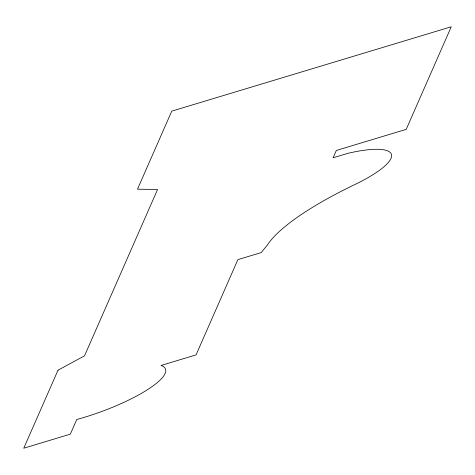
<?xml version="1.0" encoding="UTF-8"?>
<svg xmlns="http://www.w3.org/2000/svg" width="475" height="475" viewBox="0 0 475 475"><rect width="100%" height="100%" fill="white"/><g stroke="black" fill="none" stroke-linecap="round" stroke-linejoin="round"><path stroke-width="0.71" d="M58.015 370.185L23.75 448.222L70.336 434.162L76.766 419.508A76.101 18.151 -19.9 0 0 147.695 389.553A76.101 18.151 -19.9 0 0 161.12 365.435L196.056 354.89L237.886 259.629L261.179 252.599L267.443 244.963A182.572 43.552 -19.9 0 1 356.802 183.593A73.263 17.474 -19.9 0 0 391.459 154.464A73.263 17.474 -19.9 0 0 347.979 153.3L333.112 157.783L336.33 150.456L406.208 129.366L451.25 26.778L171.754 111.15L137.489 189.192L157.558 189.489L84.526 355.828L58.015 370.185"/></g></svg>
